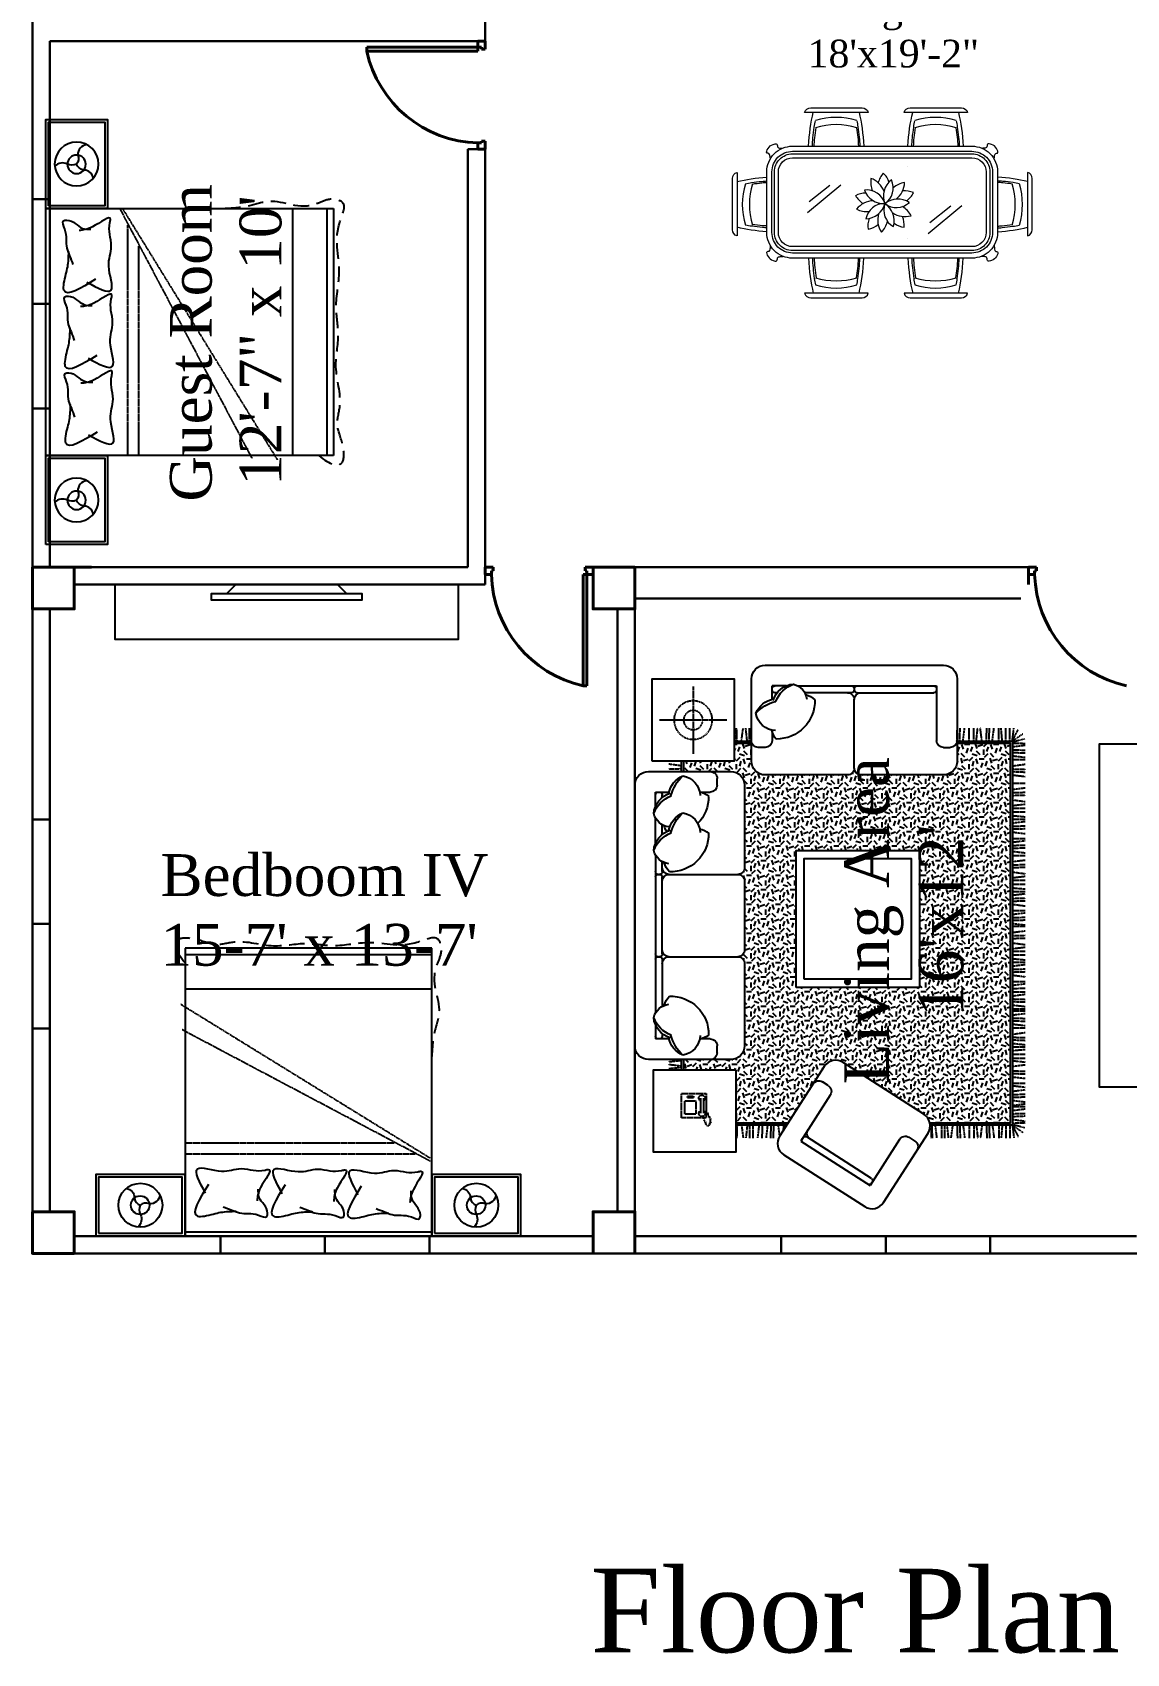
# Model space of a CAD drawing. Header units: inches. Extents: x -79350 to 491628, y -93215 to 155882.
# Drawn here: x -74465.7 to -74151.6, y -10467.9 to -10002.5 of the extents above; entities that cross this region are included whole.
import ezdxf

# ---------------------------------------------------------------- set-up
doc = ezdxf.new("R2010")
doc.units = ezdxf.units.IN
doc.header["$MEASUREMENT"] = 0
doc.linetypes.add('DASHED2', pattern=[0.375, 0.25, -0.125])
doc.linetypes.add('HIDDEN2', pattern=[0.1875, 0.125, -0.0625])
doc.layers.get('0').update_dxf_attribs({"lineweight": 30})
for name, color, linetype, lineweight in [('A-illustr-FURNITURE', 11, 'Continuous', 9), ('Column', 1, 'Continuous', 30), ('Letter', 7, 'Continuous', 20), ('LINE', 7, 'Continuous', 20)]:
    doc.layers.add(name, color=color, linetype=linetype, lineweight=lineweight)
doc.layers.add('Door', color=7, linetype='Continuous', lineweight=40, true_color=0x763422)
doc.layers.add('Window', color=7, linetype='Continuous', lineweight=30, true_color=0x6b99dd)
for name, color, linetype in [('FURHATCH', 57, 'Continuous'), ('FURNITURE', 53, 'Continuous'), ('Wall', 7, 'Continuous')]:
    doc.layers.add(name, color=color, linetype=linetype)
doc.styles.get("Standard").update_dxf_attribs({"font": 'times.ttf', "height": 12})

# ---------------------------------------------------------------- blocks, each defined once
blk = doc.blocks.new('A$C8264ac47')
at = {"layer": 'A-illustr-FURNITURE', "color": 18, "true_color": 0x000000}
for p, q in [((503, 1445), (999, 1445)), ((1278, 1445), (1774, 1445)), ((969, 1020), (970, 1020)), ((36, 503), (36, 999)), ((810, 979), (549, 762)), ((797, 894), (635, 765)), ((2300, 503), (2300, 999)), ((1752, 817), (1491, 599)), ((1739, 731), (1577, 602)), ((969, 461), (970, 461)), ((503, 36), (999, 36)), ((1278, 36), (1774, 36))]:
    blk.add_line(p, q, dxfattribs=at)
for points in [[(999, 1445, 0.333667), (951, 1481), (551, 1481, 0.333667), (503, 1445)], [(1774, 1445, 0.333667), (1726, 1481), (1326, 1481, 0.333667), (1278, 1445)], [(36, 999, 0.333667), (0, 951), (0, 551, 0.333667), (36, 503)], [(2300, 999, -0.333667), (2336, 951), (2336, 551, -0.333667), (2300, 503)], [(999, 36, -0.333667), (951, 0), (551, 0, -0.333667), (503, 36)], [(1774, 36, -0.333667), (1726, 0), (1326, 0, -0.333667), (1278, 36)]]:
    blk.add_lwpolyline(points, format="xyb", dxfattribs=at)
for points in [[(469, 1172), (1869, 1172, -0.414214), (2069, 972), (2069, 499, -0.414214), (1869, 299), (469, 299, -0.414214), (269, 499), (269, 972, -0.414214)], [(469, 1132), (1869, 1132, -0.414214), (2029, 972), (2029, 499, -0.414214), (1869, 339), (469, 339, -0.414214), (309, 499), (309, 972, -0.414214)], [(469, 1112), (1869, 1112, -0.414214), (2009, 972), (2009, 499, -0.414214), (1869, 359), (469, 359, -0.414214), (329, 499), (329, 972, -0.414214)], [(469, 1082), (1869, 1082, -0.414214), (1979, 972), (1979, 499, -0.414214), (1869, 389), (469, 389, -0.414214), (359, 499), (359, 972, -0.414214)]]:
    blk.add_lwpolyline(points, format="xyb", close=True, dxfattribs=at)
for centre, radius, start, end in [((753, 862), 543, 72.7033, 107.2967), ((1528, 862), 543, 72.7033, 107.2967), ((753, 806), 543, 72.7033, 107.2967), ((1528, 806), 543, 72.7033, 107.2967), ((618, 753), 543, 162.7033, 197.2967), ((674, 753), 543, 162.7033, 197.2967), ((1231, 920), 233, 177.2105, 198.3514), ((983, 787), 145, 50.5086, 84.2476), ((1234, 881), 159, 163.7761, 237.5159), ((1010, 797), 147, 340.0447, 61.2473), ((1311, 840), 188, 136.1301, 166.4932), ((1031, 874), 173, 344.1324, 33.6013), ((1339, 722), 233, 105.2105, 126.3514), ((1136, 916), 145, 338.5086, 12.2476), ((1662, 753), 543, 342.7033, 17.2967), ((1717, 753), 543, 342.7033, 17.2967), ((991, 675), 173, 56.1324, 105.6013), ((1109, 930), 188, 208.1301, 238.4932), ((1058, 631), 147, 52.0447, 133.2473), ((1153, 894), 147, 268.0447, 349.2473), ((1302, 707), 159, 91.7761, 165.5159), ((1233, 897), 173, 272.1324, 321.6013), ((1287, 621), 188, 64.1301, 94.4932), ((1058, 603), 145, 122.5086, 156.2476), ((1008, 879), 233, 249.2105, 270.3514), ((1047, 870), 159, 235.7761, 309.5159), ((1167, 575), 173, 128.1324, 177.6013), ((1230, 625), 147, 124.0447, 205.2473), ((1000, 688), 159, 307.7761, 21.5159), ((1158, 588), 159, 19.7761, 93.5159), ((1289, 787), 147, 196.0447, 277.2473), ((1317, 712), 173, 200.1324, 249.6013), ((1071, 576), 188, 352.1301, 22.4931), ((1305, 811), 145, 266.5086, 300.2476), ((1183, 557), 233, 33.2105, 54.3514), ((962, 767), 188, 280.1301, 310.4931), ((1257, 617), 145, 194.5086, 228.2476), ((979, 655), 233, 321.2105, 342.3514), ((753, 674), 543, 252.7033, 287.2967), ((1528, 674), 543, 252.7033, 287.2967), ((753, 618), 543, 252.7033, 287.2967), ((1528, 618), 543, 252.7033, 287.2967)]:
    blk.add_arc(centre, radius, start, end, dxfattribs=at)
for centre, major_axis, start_param, end_param in [((753, 1081), (0, -632), 4.099527, 4.56758), ((753, 1081), (0, -632), 7.99879, 8.466844), ((1528, 1081), (0, -632), 4.099527, 4.56758), ((1528, 1081), (0, -632), 7.99879, 8.466844), ((399, 753), (632, 0), 8.062748, 8.466844), ((399, 753), (632, 0), 4.099527, 4.503623)]:
    blk.add_ellipse(centre, major_axis=major_axis, ratio=0.345133, start_param=start_param, end_param=end_param, dxfattribs=at)
at = {"layer": 'A-illustr-FURNITURE', "color": 18, "true_color": 0x000000, "extrusion": (0, 0, -1)}
for centre, major_axis, start_param, end_param in [((1937, 753), (632, 0), 4.923784, 5.325251), ((1937, 753), (632, 0), 0.957934, 1.359402), ((753, 399), (0, 632), 4.099527, 4.553045), ((753, 399), (0, 632), 1.730141, 2.183659), ((1528, 399), (0, 632), 4.099527, 4.553045), ((1528, 399), (0, 632), 1.730141, 2.183659)]:
    blk.add_ellipse(centre, major_axis=major_axis, ratio=0.345133, start_param=start_param, end_param=end_param, dxfattribs=at)
at = {"layer": 'A-illustr-FURNITURE', "color": 18, "true_color": 0x000000}
for points, knots in [([(592, 1381), (589, 1365), (586, 1349), (580, 1306), (576, 1280), (571, 1226), (569, 1199), (568, 1172)], [4.2084563, 4.2084563, 4.2084563, 4.2084563, 4.2962292, 4.2962292, 4.433179, 4.433179, 4.5651263, 4.5651263, 4.5651263, 4.5651263]), ([(594, 1325), (590, 1302), (587, 1277), (582, 1226), (580, 1199), (579, 1172)], [4.3081151, 4.3081151, 4.3081151, 4.3081151, 4.433179, 4.433179, 4.5651263, 4.5651263, 4.5651263, 4.5651263]), ([(925, 1172), (924, 1197), (922, 1222), (917, 1273), (914, 1300), (910, 1326)], [8.0012444, 8.0012444, 8.0012444, 8.0012444, 8.1227425, 8.1227425, 8.2598231, 8.2598231, 8.2598231, 8.2598231]), ([(939, 1172), (938, 1197), (936, 1222), (931, 1275), (927, 1303), (921, 1347), (918, 1364), (915, 1381)], [8.0012444, 8.0012444, 8.0012444, 8.0012444, 8.1227425, 8.1227425, 8.2664644, 8.2664644, 8.3579144, 8.3579144, 8.3579144, 8.3579144]), ([(1367, 1381), (1364, 1365), (1361, 1349), (1355, 1306), (1351, 1280), (1346, 1226), (1344, 1199), (1343, 1172)], [4.2084563, 4.2084563, 4.2084563, 4.2084563, 4.2962292, 4.2962292, 4.433179, 4.433179, 4.5651263, 4.5651263, 4.5651263, 4.5651263]), ([(1369, 1325), (1365, 1302), (1362, 1277), (1357, 1226), (1355, 1199), (1354, 1172)], [4.3081151, 4.3081151, 4.3081151, 4.3081151, 4.433179, 4.433179, 4.5651263, 4.5651263, 4.5651263, 4.5651263]), ([(1700, 1172), (1699, 1197), (1697, 1222), (1692, 1273), (1689, 1300), (1685, 1326)], [8.0012444, 8.0012444, 8.0012444, 8.0012444, 8.1227425, 8.1227425, 8.2598231, 8.2598231, 8.2598231, 8.2598231]), ([(1714, 1172), (1713, 1197), (1711, 1222), (1706, 1275), (1703, 1303), (1696, 1347), (1693, 1364), (1690, 1381)], [8.0012444, 8.0012444, 8.0012444, 8.0012444, 8.1227425, 8.1227425, 8.2664644, 8.2664644, 8.3579144, 8.3579144, 8.3579144, 8.3579144]), ([(296, 1074), (295, 1083), (293, 1099), (288, 1122), (258, 1120), (281, 1171), (304, 1186), (349, 1200), (350, 1177), (355, 1159), (376, 1161), (390, 1159), (395, 1158)], [25.854151, 25.854151, 25.854151, 25.854151, 52.771329, 71.894905, 86.117928, 121.954734, 172.04851, 202.476174, 216.691855, 230.01003, 254.635643, 269.112988, 269.112988, 269.112988, 269.112988]), ([(2041, 1075), (2042, 1084), (2044, 1099), (2049, 1122), (2079, 1120), (2056, 1171), (2033, 1186), (1988, 1200), (1987, 1177), (1982, 1159), (1961, 1161), (1948, 1159), (1943, 1158)], [26.596612, 26.596612, 26.596612, 26.596612, 52.771329, 71.894905, 86.117928, 121.954734, 172.04851, 202.476174, 216.691855, 230.01003, 254.635643, 268.767944, 268.767944, 268.767944, 268.767944]), ([(269, 936), (257, 935), (246, 935), (206, 931), (178, 927), (133, 921), (116, 918), (100, 915)], [8.0663515, 8.0663515, 8.0663515, 8.0663515, 8.1227425, 8.1227425, 8.2664644, 8.2664644, 8.3579144, 8.3579144, 8.3579144, 8.3579144]), ([(269, 922), (257, 921), (246, 921), (207, 917), (180, 914), (154, 910)], [8.0663515, 8.0663515, 8.0663515, 8.0663515, 8.1227425, 8.1227425, 8.2598231, 8.2598231, 8.2598231, 8.2598231]), ([(2069, 936), (2080, 935), (2091, 934), (2130, 931), (2158, 927), (2203, 921), (2219, 918), (2236, 915)], [8.0690291, 8.0690291, 8.0690291, 8.0690291, 8.1227425, 8.1227425, 8.2664644, 8.2664644, 8.3579144, 8.3579144, 8.3579144, 8.3579144]), ([(2069, 922), (2080, 921), (2091, 920), (2129, 917), (2156, 914), (2182, 910)], [8.0690291, 8.0690291, 8.0690291, 8.0690291, 8.1227425, 8.1227425, 8.2598231, 8.2598231, 8.2598231, 8.2598231]), ([(100, 592), (116, 589), (132, 586), (174, 579), (201, 576), (242, 572), (255, 571), (269, 570)], [4.2084563, 4.2084563, 4.2084563, 4.2084563, 4.2962292, 4.2962292, 4.433179, 4.433179, 4.5000191, 4.5000191, 4.5000191, 4.5000191]), ([(155, 594), (179, 590), (203, 587), (242, 583), (255, 582), (269, 581)], [4.3081151, 4.3081151, 4.3081151, 4.3081151, 4.433179, 4.433179, 4.5000191, 4.5000191, 4.5000191, 4.5000191]), ([(2181, 594), (2157, 590), (2133, 587), (2095, 583), (2082, 582), (2069, 581)], [4.3081151, 4.3081151, 4.3081151, 4.3081151, 4.433179, 4.433179, 4.4973415, 4.4973415, 4.4973415, 4.4973415]), ([(2236, 592), (2220, 589), (2204, 586), (2162, 579), (2135, 576), (2095, 572), (2082, 571), (2069, 570)], [4.2084563, 4.2084563, 4.2084563, 4.2084563, 4.2962292, 4.2962292, 4.433179, 4.433179, 4.4973415, 4.4973415, 4.4973415, 4.4973415]), ([(296, 398), (295, 390), (293, 375), (288, 353), (258, 355), (281, 304), (304, 289), (349, 275), (350, 297), (355, 316), (374, 314), (386, 315), (389, 316)], [28.55667, 28.55667, 28.55667, 28.55667, 52.771329, 71.894905, 86.117928, 121.954734, 172.04851, 202.476174, 216.691855, 230.01003, 254.635643, 263.792895, 263.792895, 263.792895, 263.792895]), ([(2041, 397), (2042, 389), (2044, 375), (2049, 353), (2079, 355), (2056, 304), (2033, 289), (1988, 275), (1987, 297), (1982, 316), (1963, 314), (1951, 315), (1948, 316)], [29.290825, 29.290825, 29.290825, 29.290825, 52.771329, 71.894905, 86.117928, 121.954734, 172.04851, 202.476174, 216.691855, 230.01003, 254.635643, 263.419397, 263.419397, 263.419397, 263.419397]), ([(592, 100), (589, 116), (586, 132), (580, 174), (576, 201), (571, 252), (569, 275), (568, 299)], [4.2084563, 4.2084563, 4.2084563, 4.2084563, 4.2962292, 4.2962292, 4.433179, 4.433179, 4.5503345, 4.5503345, 4.5503345, 4.5503345]), ([(594, 155), (590, 179), (587, 203), (582, 252), (581, 275), (579, 299)], [4.3081151, 4.3081151, 4.3081151, 4.3081151, 4.433179, 4.433179, 4.5503345, 4.5503345, 4.5503345, 4.5503345]), ([(924, 299), (923, 277), (922, 256), (917, 207), (914, 180), (910, 154)], [8.0160361, 8.0160361, 8.0160361, 8.0160361, 8.1227425, 8.1227425, 8.2598231, 8.2598231, 8.2598231, 8.2598231]), ([(938, 299), (937, 277), (936, 256), (931, 206), (927, 178), (921, 133), (918, 116), (915, 100)], [8.0160361, 8.0160361, 8.0160361, 8.0160361, 8.1227425, 8.1227425, 8.2664644, 8.2664644, 8.3579144, 8.3579144, 8.3579144, 8.3579144]), ([(1367, 100), (1364, 116), (1361, 132), (1355, 174), (1351, 201), (1346, 252), (1344, 275), (1343, 299)], [4.2084563, 4.2084563, 4.2084563, 4.2084563, 4.2962292, 4.2962292, 4.433179, 4.433179, 4.5503345, 4.5503345, 4.5503345, 4.5503345]), ([(1369, 155), (1365, 179), (1362, 203), (1357, 252), (1356, 275), (1354, 299)], [4.3081151, 4.3081151, 4.3081151, 4.3081151, 4.433179, 4.433179, 4.5503345, 4.5503345, 4.5503345, 4.5503345]), ([(1700, 299), (1698, 277), (1697, 256), (1692, 207), (1689, 180), (1685, 154)], [8.0160361, 8.0160361, 8.0160361, 8.0160361, 8.1227425, 8.1227425, 8.2598231, 8.2598231, 8.2598231, 8.2598231]), ([(1714, 299), (1712, 277), (1711, 256), (1706, 206), (1703, 178), (1696, 133), (1693, 116), (1690, 100)], [8.0160361, 8.0160361, 8.0160361, 8.0160361, 8.1227425, 8.1227425, 8.2664644, 8.2664644, 8.3579144, 8.3579144, 8.3579144, 8.3579144])]:
    blk.add_open_spline(points, degree=3, knots=knots, dxfattribs=at)
blk = doc.blocks.new('yq_bed_01')
at = {"linetype": 'Continuous', "ltscale": 1000}
for p, q in [((2100, 900), (0, 900)), ((0, 900), (0, -900)), ((2100, -900), (2100, 900)), ((0, -900), (2100, -900))]:
    blk.add_line(p, q, dxfattribs=at)
at = {"linetype": 'Continuous'}
for points in [[(0, 1550), (0, 900), (450, 900), (450, 1550)], [(0, -900), (0, -1550), (450, -1550), (450, -900)]]:
    blk.add_lwpolyline(points, close=True, dxfattribs=at)
for centre in [(225, 1225), (225, -1225)]:
    blk.add_circle(centre, 160, dxfattribs=at)
at = {"layer": 'FURHATCH', "linetype": 'Continuous', "ltscale": 1000}
for p, q in [((30, 900), (30, -900)), ((1800, -900), (1800, 900)), ((2050, -900), (2050, 900))]:
    blk.add_line(p, q, dxfattribs=at)
at = {"layer": 'FURHATCH', "linetype": 'DASHED2', "ltscale": 0.5}
for p, q in [((540, -900), (1504, 921)), ((560, -900), (1689, 931)), ((600, 900), (600, -782)), ((680, 900), (680, -625))]:
    blk.add_line(p, q, dxfattribs=at)
at = {"layer": 'FURHATCH', "linetype": 'Continuous'}
for points in [[(20, 1530), (20, 920), (430, 920), (430, 1530)], [(20, -920), (20, -1530), (430, -1530), (430, -920)]]:
    blk.add_lwpolyline(points, close=True, dxfattribs=at)
for points in [[(346, 1329, -0.398826), (280, 1270, 0.069197), (273, 1269, 0.240714), (225, 1227, -0.240714)], [(225, 1227, 0.228099), (158, 1225, -0.317646), (66, 1242)], [(300, 1084, -0.414712), (235, 1160, 0.258086), (225, 1227)], [(346, -1121, -0.398826), (280, -1180, 0.069197), (273, -1181, 0.240714), (225, -1223, -0.240714)], [(225, -1223, 0.228099), (158, -1225, -0.317646), (66, -1208)], [(300, -1366, -0.414712), (235, -1290, 0.258086), (225, -1223)]]:
    blk.add_lwpolyline(points, format="xyb", dxfattribs=at)
for centre in [(225, 1227), (225, -1223)]:
    blk.add_circle(centre, 67.5, dxfattribs=at)
at = {"layer": 'FURHATCH', "linetype": 'DASHED2', "ltscale": 451.947922}
blk.add_open_spline([(1992, 900), (2071, 970), (2189, 999), (2167, 789), (2108, 682), (2173, 491), (2091, 272), (2150, 28), (2100, -200), (2173, -484), (2083, -701), (2209, -948), (2066, -979), (1864, -867), (1699, -991), (1474, -909), (1368, -903), (1308, -900)], degree=3, knots=[0, 0, 0, 0, 140.356688, 240.855445, 374.272085, 514.628774, 800.960617, 1037.309606, 1234.977718, 1501.883052, 1872.056655, 1990.732643, 2052.345442, 2125.407537, 2467.000811, 2608.004871, 2786.638856, 2786.638856, 2786.638856, 2786.638856], dxfattribs=at)
at = {"layer": 'FURHATCH', "linetype": 'Continuous', "ltscale": 1000}
for points, knots in [([(376, 729), (270, 795), (112, 892), (156, 710), (179, 623), (180, 565), (181, 528)], [0, 0, 0, 0, 257.192142, 380.388355, 440.188761, 557.045341, 557.045341, 557.045341, 557.045341]), ([(313, 750), (392, 793), (546, 876), (461, 661), (480, 562), (498, 484), (476, 402), (475, 340), (499, 246), (355, 365), (285, 372), (256, 374)], [0, 0, 0, 0, 197.98522, 383.798459, 461.536852, 537.063609, 629.138715, 719.341985, 744.183766, 895.041347, 1000.692483, 1000.692483, 1000.692483, 1000.692483]), ([(213, 622), (206, 601), (192, 561), (153, 477), (178, 400), (123, 302), (210, 290), (256, 366), (322, 366), (343, 366)], [0, 0, 0, 0, 70.314327, 132.712823, 281.06886, 345.030234, 373.143701, 508.899423, 574.349148, 574.349148, 574.349148, 574.349148]), ([(373, 170), (267, 236), (109, 333), (153, 151), (176, 64), (177, 6), (178, -31)], [0, 0, 0, 0, 257.192142, 380.388355, 440.188761, 557.045341, 557.045341, 557.045341, 557.045341]), ([(309, 191), (389, 234), (543, 317), (458, 102), (477, 3), (495, -75), (472, -157), (472, -219), (496, -313), (352, -194), (282, -187), (253, -185)], [0, 0, 0, 0, 197.98522, 383.798459, 461.536852, 537.063609, 629.138715, 719.341985, 744.183766, 895.041347, 1000.692483, 1000.692483, 1000.692483, 1000.692483]), ([(210, 63), (203, 42), (189, 2), (150, -82), (175, -159), (120, -257), (207, -269), (253, -193), (319, -193), (340, -193)], [0, 0, 0, 0, 70.314327, 132.712823, 281.06886, 345.030234, 373.143701, 508.899423, 574.349148, 574.349148, 574.349148, 574.349148]), ([(363, -385), (257, -319), (99, -222), (143, -405), (166, -492), (167, -549), (168, -587)], [0, 0, 0, 0, 257.192142, 380.388355, 440.188761, 557.045341, 557.045341, 557.045341, 557.045341]), ([(300, -364), (379, -321), (533, -238), (448, -453), (467, -553), (485, -631), (463, -712), (462, -774), (486, -868), (342, -750), (272, -743), (243, -740)], [0, 0, 0, 0, 197.98522, 383.798459, 461.536852, 537.063609, 629.138715, 719.341985, 744.183766, 895.041347, 1000.692483, 1000.692483, 1000.692483, 1000.692483]), ([(200, -493), (193, -514), (179, -553), (140, -637), (165, -714), (110, -812), (197, -824), (243, -749), (309, -749), (330, -749)], [0, 0, 0, 0, 70.314327, 132.712823, 281.06886, 345.030234, 373.143701, 508.899423, 574.349148, 574.349148, 574.349148, 574.349148])]:
    blk.add_open_spline(points, degree=3, knots=knots, dxfattribs=at)
blk = doc.blocks.new('yq_tvcab_01')
blk.add_lwpolyline([(0, -1250), (0, 1250), (400, 1250), (400, -1250)], close=True)
at = {"layer": 'FURHATCH'}
blk.add_line((67, 550), (67, -550), dxfattribs=at)
blk.add_lwpolyline([(0, -370), (67, -438), (67, -550), (112, -550), (112, 550), (67, 550), (67, 438), (0, 370)], close=True, dxfattribs=at)
blk = doc.blocks.new('yq_sofa_01')
at = {"layer": 'FURHATCH', "linetype": 'HIDDEN2'}
h = blk.add_hatch(dxfattribs=at)
h.set_pattern_fill('GEOL1,_O', color=256, scale=150, angle=45)
h.set_pattern_definition([(45, (-2935.14, 78.03), (4e-14, 212.132), [37.5, -112.5]), (45, (-2940.44, 200), (4e-14, 212.132), [37.5, -112.5]), (135, (-2961.66, 125.76), (-212.132, 7e-14), [37.5, -112.5]), (135, (-2956.35, 205.3), (-212.132, 7e-14), [37.5, -112.5]), (90, (-2988.17, 173.49), (-106.066, 106.066), [37.5, -174.632]), (180, (-2876.8, 136.36), (-106.066, -106.066), [37.5, -174.632]), (71.565, (-2940.444, 136.365), (106.066, 106.066), [37.5, -297.9102]), (71.565, (-2945.75, 237.13), (106.066, 106.066), [37.5, -297.9102]), (108.435, (-2860.895, 152.274), (-106.066, 106.066), [37.5, -297.9102]), (108.435, (-2956.354, 152.274), (-106.066, 106.066), [37.5, -297.9102]), (108.435, (-2892.714, 162.88), (-106.066, 106.066), [37.5, -297.9102]), (161.565, (-2993.48, 136.365), (-106.066, 106.066), [37.5, -297.9102]), (198.435, (-2929.84, 115.15), (-106.066, -106.066), [37.5, -297.9102])])
edge = h.paths.add_edge_path()
edge.add_line((2738, 1513), (2151, 1513))
edge.add_arc((2053, 1533), 100, 302.6488, 348.511, ccw=False)
edge.add_line((2107, 1449), (1518, 1071))
edge.add_arc((1464, 1155), 100, 212.6488, 302.6488, ccw=False)
edge.add_line((1380, 1101), (1116, 1513))
edge.add_line((1116, 1513), (736, 1513))
edge.add_line((736, 1513), (736, 1125))
edge.add_line((736, 1125), (356, 1125))
edge.add_line((356, 1125), (356, 1050))
edge.add_line((356, 1050), (700, 1050))
edge.add_arc((700, 950), 100, 0, 90, ccw=False)
edge.add_line((800, 950), (800, 350))
edge.add_arc((750, 350), 50, 270, 360, ccw=False)
edge.add_arc((750, 250), 50, 0, 90, ccw=False)
edge.add_line((800, 250), (800, -250))
edge.add_arc((750, -250), 50, -90, 0, ccw=False)
edge.add_arc((750, -350), 50, 0, 90, ccw=False)
edge.add_line((800, -350), (800, -950))
edge.add_arc((700, -950), 100, -90, 0, ccw=False)
edge.add_line((700, -1050), (356, -1050))
edge.add_line((356, -1050), (356, -1125))
edge.add_line((356, -1125), (725, -1125))
edge.add_line((725, -1125), (725, -1257))
edge.add_line((725, -1257), (850, -1257))
edge.add_line((850, -1257), (850, -1125))
edge.add_arc((950, -1125), 100, 90, 180, ccw=False)
edge.add_line((950, -1025), (1550, -1025))
edge.add_arc((1550, -1075), 50, 0, 90, ccw=False)
edge.add_line((1600, -1075), (1600, -1077))
edge.add_arc((1651, -1076), 50.8, 90.926, 180.926, ccw=False)
edge.add_line((1650, -1025), (2250, -1025))
edge.add_arc((2250, -1125), 100, 0, 90, ccw=False)
edge.add_line((2350, -1125), (2350, -1257))
edge.add_line((2350, -1257), (2738, -1257))
edge.add_line((2738, -1257), (2738, 1513))
h.paths.add_polyline_path([(2075, 525), (2075, -475), (1175, -475), (1175, 525)], flags=16)
for points in [[(1056, 1607, -0.414214), (1086, 1745), (1676, 2122, -0.414214), (1814, 2092), (2138, 1587, -0.414214), (2107, 1449), (1518, 1071, -0.414214), (1380, 1101)], [(800, 350), (800, 950, 0.414214), (700, 1050), (100, 1050, 0.414214), (0, 950), (0, -950, 0.414214), (100, -1050), (700, -1050, 0.414214), (800, -950), (800, -350, 0.414214), (750, -300, 0.414214), (800, -250), (800, 250, 0.414214), (750, 300, 0.414214)], [(1650, -1025, 0.404778), (1600, -1075, 0.414214), (1550, -1025), (950, -1025, 0.414214), (850, -1125), (850, -1725, 0.414214), (950, -1825), (2250, -1825, 0.414214), (2350, -1725), (2350, -1125, 0.414214), (2250, -1025)]]:
    blk.add_lwpolyline(points, format="xyb", close=True)
for points in [[(736, 1125), (736, 1725), (136, 1725), (136, 1125)], [(1175, 525), (1175, -475), (2075, -475), (2075, 525)], [(125, -1125), (125, -1725), (725, -1725), (725, -1125)]]:
    blk.add_lwpolyline(points, close=True)
at = {"layer": 'FURHATCH', "ltscale": 1000}
for p, q in [((1209, 1645), (1715, 1969)), ((1725, 1916), (1253, 1614)), ((1930, 1632), (1715, 1969)), ((1425, 1309), (1209, 1645)), ((1999, 1617), (2042, 1644)), ((1410, 1240), (1368, 1213)), ((600, 1000), (600, 950)), ((248, 900), (150, 900)), ((150, 795), (150, 900)), ((200, 862), (200, 880)), ((550, 900), (473, 900)), ((150, -442), (150, 712)), ((200, 320), (200, 661)), ((170, 300), (180, 300)), ((200, 280), (200, -280)), ((250, 300), (750, 300)), ((170, -300), (180, -300)), ((200, -320), (200, -392)), ((250, -300), (750, -300)), ((150, -525), (150, -712)), ((200, -592), (200, -661)), ((150, -795), (150, -900)), ((150, -900), (248, -900)), ((200, -862), (200, -880)), ((473, -900), (550, -900)), ((600, -950), (600, -1000)), ((1600, -1075), (1600, -1575)), ((950, -1225), (900, -1225)), ((1000, -1352), (1000, -1275)), ((2200, -1675), (2200, -1275)), ((2250, -1225), (2300, -1225)), ((1000, -1577), (1000, -1675)), ((1038, -1625), (1020, -1625)), ((1580, -1625), (1239, -1625)), ((1600, -1655), (1600, -1645)), ((1620, -1625), (2180, -1625)), ((1105, -1675), (1000, -1675)), ((1188, -1675), (2200, -1675))]:
    blk.add_line(p, q, dxfattribs=at)
at = {"layer": 'FURHATCH', "linetype": 'HIDDEN2'}
for p, q in [((745, 1528), (742, 1623)), ((777, 1528), (790, 1623)), ((819, 1528), (809, 1623)), ((837, 1528), (837, 1623)), ((859, 1528), (859, 1623)), ((905, 1528), (894, 1623)), ((929, 1528), (926, 1623)), ((967, 1528), (956, 1623)), ((992, 1528), (988, 1623)), ((1011, 1528), (1008, 1623)), ((1044, 1528), (1054, 1610)), ((1085, 1528), (1081, 1568)), ((2159, 1528), (2162, 1623)), ((2165, 1528), (2168, 1623)), ((2189, 1528), (2201, 1623)), ((2235, 1528), (2235, 1623)), ((2257, 1528), (2257, 1623)), ((2275, 1528), (2286, 1623)), ((2317, 1528), (2304, 1623)), ((2349, 1528), (2352, 1623)), ((2369, 1528), (2372, 1623)), ((2393, 1528), (2405, 1623)), ((2439, 1528), (2439, 1623)), ((2472, 1528), (2472, 1623)), ((2490, 1528), (2500, 1623)), ((2531, 1528), (2519, 1623)), ((2563, 1528), (2567, 1623)), ((2583, 1528), (2586, 1623)), ((2607, 1528), (2619, 1623)), ((2653, 1528), (2653, 1623)), ((2679, 1528), (2671, 1623)), ((2706, 1528), (2706, 1623)), ((2735, 1528), (2735, 1623)), ((2753, 1528), (2764, 1623)), ((2753, 1528), (2795, 1612)), ((2753, 1528), (2830, 1582)), ((2753, 1522), (2845, 1546)), ((520, 1476), (339, 1476)), ((339, 1476), (339, 1298)), ((445, 1448), (363, 1448)), ((363, 1448), (363, 1352)), ((445, 1352), (445, 1448)), ((478, 1332), (478, 1442)), ((496, 1464), (504, 1489)), ((500, 1493), (513, 1497)), ((500, 1332), (500, 1442)), ((504, 1502), (518, 1506)), ((509, 1511), (522, 1515)), ((513, 1519), (526, 1524)), ((520, 1298), (520, 1476)), ((522, 1436), (535, 1440)), ((525, 1530), (538, 1534)), ((526, 1445), (540, 1449)), ((531, 1453), (544, 1458)), ((535, 1524), (548, 1528)), ((535, 1462), (548, 1467)), ((540, 1515), (553, 1519)), ((540, 1471), (553, 1475)), ((544, 1506), (557, 1511)), ((544, 1497), (557, 1502)), ((544, 1489), (557, 1493)), ((544, 1480), (557, 1484)), ((2753, 1513), (2848, 1510)), ((2753, 1486), (2848, 1499)), ((2753, 1465), (2848, 1461)), ((2753, 1445), (2848, 1442)), ((2753, 1421), (2848, 1409)), ((363, 1352), (445, 1352)), ((383, 1328), (383, 1318)), ((428, 1328), (383, 1328)), ((383, 1318), (428, 1318)), ((428, 1318), (428, 1328)), ((2753, 1393), (2848, 1393)), ((2753, 1384), (2848, 1372)), ((2753, 1347), (2848, 1359)), ((2753, 1325), (2848, 1322)), ((2753, 1305), (2848, 1302)), ((339, 1298), (520, 1298)), ((2753, 1281), (2848, 1269)), ((2753, 1240), (2848, 1251)), ((2753, 1221), (2848, 1221)), ((2753, 1176), (2848, 1187)), ((341, 1108), (247, 1118)), ((341, 1099), (247, 1087)), ((341, 1058), (247, 1068)), ((2753, 1151), (2848, 1155)), ((2753, 1132), (2848, 1135)), ((2753, 1099), (2848, 1087)), ((2753, 1058), (2848, 1068)), ((2753, 1040), (2848, 1040)), ((2753, 1011), (2848, 1011)), ((2753, 984), (2848, 976)), ((2753, 958), (2848, 958)), ((2753, 931), (2848, 942)), ((2753, 906), (2848, 910)), ((2753, 887), (2848, 890)), ((2753, 865), (2848, 852)), ((2753, 818), (2848, 818)), ((2753, 791), (2848, 802)), ((2753, 767), (2848, 770)), ((2753, 747), (2848, 750)), ((2753, 725), (2848, 713)), ((2753, 695), (2848, 695)), ((2753, 679), (2848, 679)), ((2753, 652), (2848, 663)), ((2753, 627), (2848, 630)), ((2753, 608), (2848, 611)), ((2753, 586), (2848, 573)), ((2753, 555), (2848, 555)), ((2753, 532), (2848, 529)), ((2753, 508), (2848, 496)), ((2753, 480), (2848, 480)), ((2753, 434), (2848, 446)), ((2753, 412), (2848, 409)), ((2753, 392), (2848, 389)), ((2753, 368), (2848, 356)), ((2753, 341), (2848, 341)), ((2753, 314), (2848, 323)), ((2753, 287), (2848, 287)), ((2753, 259), (2848, 259)), ((2753, 241), (2848, 230)), ((2753, 199), (2848, 212)), ((2753, 167), (2848, 164)), ((2753, 147), (2848, 144)), ((2753, 123), (2848, 111)), ((2753, 77), (2848, 77)), ((2753, 57), (2848, 69)), ((2753, 35), (2848, 32)), ((2753, 15), (2848, 12)), ((2753, -9), (2848, -21)), ((2753, -36), (2848, -36)), ((2753, -83), (2848, -70)), ((2753, -105), (2848, -108)), ((2753, -125), (2848, -128)), ((2753, -149), (2848, -160)), ((2753, -176), (2848, -176)), ((2753, -202), (2848, -194)), ((2753, -229), (2848, -229)), ((2753, -258), (2848, -258)), ((2753, -276), (2848, -287)), ((2753, -318), (2848, -305)), ((2753, -350), (2848, -353)), ((2753, -369), (2848, -373)), ((2753, -394), (2848, -405)), ((2753, -439), (2848, -439)), ((2753, -469), (2848, -457)), ((2753, -491), (2848, -494)), ((2753, -511), (2848, -514)), ((2753, -535), (2848, -547)), ((2753, -562), (2848, -562)), ((2753, -609), (2848, -597)), ((2753, -631), (2848, -634)), ((2753, -651), (2848, -654)), ((2753, -675), (2848, -687)), ((2753, -702), (2848, -702)), ((2753, -729), (2848, -720)), ((2753, -756), (2848, -756)), ((2753, -784), (2848, -784)), ((2753, -802), (2848, -813)), ((2753, -844), (2848, -831)), ((2753, -876), (2848, -879)), ((2753, -896), (2848, -899)), ((2753, -920), (2848, -932)), ((2753, -966), (2848, -966)), ((2753, -1025), (2848, -1014)), ((2753, -1050), (2848, -1046)), ((341, -1069), (247, -1066)), ((341, -1091), (247, -1104)), ((425, -1670), (425, -1180)), ((2753, -1069), (2848, -1066)), ((2753, -1091), (2848, -1104)), ((2753, -1138), (2848, -1138)), ((2753, -1165), (2848, -1154)), ((734, -1272), (731, -1367)), ((745, -1272), (742, -1367)), ((777, -1272), (790, -1367)), ((819, -1272), (809, -1367)), ((837, -1272), (837, -1367)), ((2349, -1272), (2352, -1367)), ((2369, -1272), (2372, -1367)), ((2393, -1272), (2405, -1367)), ((2439, -1272), (2439, -1367)), ((2472, -1272), (2472, -1367)), ((2490, -1272), (2500, -1367)), ((2531, -1272), (2519, -1367)), ((2563, -1272), (2567, -1367)), ((2583, -1272), (2586, -1367)), ((2607, -1272), (2619, -1367)), ((2653, -1272), (2653, -1367)), ((2679, -1272), (2671, -1367)), ((2706, -1272), (2706, -1367)), ((2735, -1272), (2735, -1367)), ((2753, -1189), (2848, -1186)), ((2753, -1209), (2848, -1206)), ((2753, -1231), (2848, -1243)), ((2753, -1258), (2848, -1255)), ((2753, -1267), (2845, -1290)), ((2753, -1272), (2830, -1326)), ((2753, -1272), (2795, -1356)), ((2753, -1272), (2764, -1367)), ((670, -1425), (180, -1425))]:
    blk.add_line(p, q, dxfattribs=at)
at = {"layer": 'FURHATCH', "ltscale": 1000}
for points in [[(1106, 1528), (736, 1528)], [(1116, 1513), (736, 1513)], [(2350, -1257), (2738, -1257), (2738, 1513), (2151, 1513)], [(2350, -1272), (2753, -1272), (2753, 1528), (2153, 1528)], [(341, 1125), (341, 1050)], [(356, 1125), (356, 1050)], [(341, -1050), (341, -1125)], [(356, -1050), (356, -1125)], [(725, -1257), (850, -1257)], [(725, -1272), (850, -1272)]]:
    blk.add_lwpolyline(points, dxfattribs=at)
blk.add_lwpolyline([(1235, 465), (1235, -415), (2015, -415), (2015, 465)], close=True, dxfattribs=at)
at = {"layer": 'FURHATCH', "linetype": 'HIDDEN2'}
for radius in [140, 70]:
    blk.add_circle((425, -1425), radius, dxfattribs=at)
at = {"layer": 'FURHATCH', "ltscale": 1000}
for centre, radius, start, end in [((1709, 1941), 20, 32.6488, 122.6488), ((1714, 1933), 20, 302.6488, 32.6488), ((1237, 1639), 20, 122.6488, 212.6488), ((2015, 1686), 50, 302.6488, 32.6488), ((1242, 1631), 20, 212.6488, 302.6488), ((1305, 1588), 50, 122.6488, 212.6488), ((1972, 1659), 50, 212.6488, 302.6488), ((1383, 1282), 50, 302.6488, 32.6488), ((1341, 1255), 50, 212.6488, 302.6488), ((420, 856), 177, 113.3152, 169.3613), ((548, 803), 293, 132.7368, 166.3508), ((325, 869), 151, 2.0672, 80.6072), ((550, 1000), 50, 0, 90), ((550, 950), 50, 270, 0), ((307, 730), 170, 107.2714, 175.4668), ((345, 667), 221, 111.5683, 159.7406), ((170, 880), 20, 90, 180), ((180, 880), 20, 0, 90), ((260, 866), 278, 268.285, 0.5789), ((460, 788), 113, 46.1116, 83.7097), ((264, 775), 130, 194.1064, 262.232), ((368, 702), 162, 196.7793, 224.4945), ((170, 320), 20, 180, 270), ((170, 280), 20, 90, 180), ((180, 320), 20, 270, 0), ((180, 280), 20, 0, 90), ((250, 350), 50, 180, 270), ((250, 250), 50, 90, 180), ((170, -280), 20, 180, 270), ((170, -320), 20, 90, 180), ((180, -280), 20, 270, 0), ((180, -320), 20, 0, 90), ((250, -250), 50, 180, 270), ((250, -350), 50, 90, 180), ((368, -432), 162, 135.5055, 163.2207), ((260, -597), 278, 359.4211, 91.715), ((264, -506), 130, 97.768, 165.8936), ((307, -460), 170, 184.5332, 252.7286), ((345, -397), 221, 200.2594, 248.4317), ((264, -775), 130, 97.768, 165.8936), ((368, -702), 162, 146.7787, 163.2207), ((420, -586), 177, 190.6387, 246.6848), ((548, -534), 293, 193.6492, 227.2632), ((325, -600), 151, 279.3928, 357.9328), ((260, -866), 278, 359.4211, 44.7117), ((460, -518), 113, 276.2903, 313.8884), ((307, -730), 170, 184.5332, 252.7286), ((345, -667), 221, 200.2594, 248.4317), ((170, -880), 20, 180, 270), ((180, -880), 20, 270, 0), ((420, -856), 177, 190.6387, 246.6848), ((548, -803), 293, 193.6492, 227.2632), ((325, -869), 151, 279.3928, 357.9328), ((460, -788), 113, 276.2903, 313.8884), ((550, -950), 50, 0, 90), ((550, -1000), 50, 270, 0), ((900, -1275), 50, 90, 180), ((950, -1275), 50, 0, 90), ((1112, -1365), 113, 136.1116, 173.7097), ((1034, -1565), 278, 358.285, 90.5789), ((2250, -1275), 50, 90, 180), ((2300, -1275), 50, 0, 90), ((1031, -1500), 151, 92.0672, 170.6072), ((1044, -1405), 177, 203.3152, 259.3613), ((1097, -1277), 293, 222.7368, 256.3508), ((1020, -1645), 20, 90, 180), ((1170, -1518), 170, 197.2714, 265.4668), ((1233, -1480), 221, 201.5683, 249.7406), ((1125, -1561), 130, 284.1064, 352.232), ((1198, -1457), 162, 286.7793, 314.4945), ((1550, -1575), 50, 270, 0), ((1580, -1645), 20, 0, 90), ((1650, -1575), 50, 180, 270), ((1620, -1645), 20, 90, 180), ((2180, -1645), 20, 0, 90), ((1020, -1655), 20, 180, 270), ((1580, -1655), 20, 270, 0), ((1620, -1655), 20, 180, 270), ((2180, -1655), 20, 270, 0)]:
    blk.add_arc(centre, radius, start, end, dxfattribs=at)
at = {"layer": 'FURHATCH', "linetype": 'HIDDEN2'}
for centre, start, end in [((489, 1442), 298.4915, 241.5085), ((489, 1332), 118.4915, 61.5085)]:
    blk.add_arc(centre, 23.1, start, end, dxfattribs=at)

msp = doc.modelspace()

# ---------------------------------------------------------------- linework, layer by layer
for p, q in [((-74465.73, -9748.01), (-74465.73, -10348.01)), ((-74335.73, -9940.01), (-74335.73, -10005.01)), ((-74460.73, -10005.01), (-74460.73, -10156.01)), ((-74460.73, -10005.01), (-74335.73, -10005.01)), ((-74340.73, -10036.01), (-74340.73, -10156.01)), ((-74335.73, -10036.01), (-74335.73, -10160.98)), ((-74460.73, -10156.01), (-74340.73, -10156.01)), ((-74297.74, -10156.01), (-74292.73, -10156.01)), ((-74453.73, -10161.01), (-74335.72, -10161.01)), ((-74460.73, -10168.01), (-74460.73, -10341.01)), ((-74297.73, -10168.01), (-74297.73, -10341.01)), ((-74292.73, -10168.01), (-74292.73, -10341.01)), ((-74465.73, -10348.01), (-74465.73, -10353.01)), ((-74453.73, -10348.01), (-74304.73, -10348.01)), ((-74292.73, -10348.01), (-74148.73, -10348.01)), ((-74460.73, -10353.01), (-74465.73, -10353.01)), ((-74460.73, -10353.01), (-73980.73, -10353.01))]:
    msp.add_line(p, q)
at = {"linetype": 'ByBlock'}
for p, q in [((-74340.73, -10036.01), (-74335.73, -10036.01)), ((-74292.73, -10156.01), (-74179.73, -10156.01)), ((-74181.96, -10165.01), (-74292.73, -10165.01))]:
    msp.add_line(p, q, dxfattribs=at)
at = {"layer": 'Column'}
for p, q in [((-74460.73, -10156.01), (-74465.73, -10156.01)), ((-74465.73, -10156.01), (-74465.73, -10161.01)), ((-74297.74, -10156.01), (-74292.73, -10156.01)), ((-74465.73, -10348.01), (-74465.73, -10353.01)), ((-74465.73, -10353.01), (-74460.73, -10353.01))]:
    msp.add_line(p, q, dxfattribs=at)
at = {"layer": 'Column', "lineweight": 40}
for p, q in [((-74465.73, -10156.01), (-74465.73, -10164.51)), ((-74453.73, -10164.51), (-74453.73, -10156.01)), ((-74453.73, -10341.01), (-74465.73, -10341.01)), ((-74465.73, -10341.01), (-74465.73, -10353.01)), ((-74453.73, -10353.01), (-74453.73, -10341.01)), ((-74292.73, -10341.01), (-74297.73, -10341.01)), ((-74465.73, -10353.01), (-74453.73, -10353.01))]:
    msp.add_line(p, q, dxfattribs=at)
at = {"layer": 'Column', "color": 7, "lineweight": 40}
for points in [[(-74465.73, -10156.01), (-74453.73, -10156.01), (-74453.73, -10168.01), (-74465.73, -10168.01)], [(-74465.73, -10156.01), (-74453.73, -10156.01), (-74453.73, -10168.01), (-74465.73, -10168.01)], [(-74304.73, -10156.01), (-74292.73, -10156.01), (-74292.73, -10168.01), (-74304.73, -10168.01)], [(-74465.73, -10341.01), (-74453.73, -10341.01), (-74453.73, -10353.01), (-74465.73, -10353.01)], [(-74465.73, -10341.01), (-74453.73, -10341.01), (-74453.73, -10353.01), (-74465.73, -10353.01)]]:
    msp.add_lwpolyline(points, close=True, dxfattribs=at)
for points in [[(-74460.73, -10156.01), (-74448.73, -10156.01)], [(-74453.73, -10168.01), (-74460.73, -10168.01)], [(-74304.73, -10353.01), (-74304.73, -10341.01), (-74292.73, -10341.01), (-74292.73, -10353.01)]]:
    msp.add_lwpolyline(points, dxfattribs=at)
at = {"layer": 'Door', "linetype": 'ByBlock', "lineweight": 40}
for p, q in [((-74369.74, -10007.85), (-74369.74, -10006.78)), ((-74369.74, -10006.78), (-74337.85, -10006.78)), ((-74337.85, -10007.85), (-74369.74, -10007.85)), ((-74335.73, -10005.01), (-74337.85, -10005.01)), ((-74337.85, -10005.01), (-74337.85, -10006.78)), ((-74335.73, -10005.01), (-74337.85, -10005.01)), ((-74337.85, -10006.78), (-74336.79, -10006.78)), ((-74337.85, -10006.78), (-74337.85, -10007.85)), ((-74336.79, -10006.78), (-74336.79, -10007.31)), ((-74336.79, -10007.31), (-74335.73, -10007.31)), ((-74335.73, -10007.31), (-74335.73, -10005.01)), ((-74337.85, -10036.01), (-74337.85, -10034.24)), ((-74337.85, -10034.24), (-74336.79, -10034.24)), ((-74335.73, -10036.01), (-74337.85, -10036.01)), ((-74336.79, -10034.24), (-74336.79, -10033.71)), ((-74336.79, -10033.71), (-74335.73, -10033.71)), ((-74335.73, -10033.71), (-74335.73, -10036.01)), ((-74333.42, -10156.01), (-74335.73, -10156.01)), ((-74335.73, -10156.01), (-74335.73, -10158.14)), ((-74335.73, -10158.14), (-74333.96, -10158.14)), ((-74333.96, -10158.14), (-74333.96, -10157.07)), ((-74333.96, -10157.07), (-74333.42, -10157.07)), ((-74333.42, -10157.07), (-74333.42, -10156.01)), ((-74306.5, -10158.14), (-74307.56, -10158.14)), ((-74307.56, -10158.14), (-74307.56, -10190.03)), ((-74307.03, -10157.07), (-74307.03, -10156.01)), ((-74307.03, -10156.01), (-74304.73, -10156.01)), ((-74306.5, -10157.07), (-74307.03, -10157.07)), ((-74306.5, -10158.14), (-74306.5, -10157.07)), ((-74304.73, -10158.14), (-74306.5, -10158.14)), ((-74306.5, -10190.03), (-74306.5, -10158.14)), ((-74304.73, -10156.01), (-74304.73, -10158.14)), ((-74304.73, -10156.01), (-74304.73, -10158.14)), ((-74177.42, -10156.01), (-74179.73, -10156.01)), ((-74179.73, -10156.01), (-74179.73, -10158.14)), ((-74179.73, -10158.14), (-74177.96, -10158.14)), ((-74177.96, -10158.14), (-74177.96, -10157.07)), ((-74177.96, -10157.07), (-74177.42, -10157.07)), ((-74177.42, -10157.07), (-74177.42, -10156.01)), ((-74307.56, -10190.03), (-74306.5, -10190.03))]:
    msp.add_line(p, q, dxfattribs=at)
at = {"layer": 'Door'}
for p in [(-74292.73, -10156.01), (-74297.74, -10156.01)]:
    msp.add_line(p, (-74297.74, -10156.01), dxfattribs=at)
at = {"layer": 'Door', "linetype": 'ByBlock', "lineweight": 40}
for centre, start, end in [((-74336.9, -10000.63), 192.399, 268.375), ((-74300.34, -10157.18), 181.625, 257.601), ((-74144.34, -10157.18), 181.625, 257.601)]:
    msp.add_arc(centre, 33.63, start, end, dxfattribs=at)
at = {"layer": 'LINE', "color": 7, "linetype": 'ByBlock', "lineweight": 40}
msp.add_line((-74179.73, -10161.01), (-74179.73, -10158.14), dxfattribs=at)
at = {"layer": 'Wall'}
msp.add_line((-74292.73, -10156.01), (-74186.73, -10156.01), dxfattribs=at)
at = {"layer": 'Window'}
for p, q in [((-74465.73, -10110.42), (-74465.73, -10050.42)), ((-74465.73, -10050.42), (-74460.73, -10050.42)), ((-74460.73, -10050.42), (-74460.73, -10110.42)), ((-74460.73, -10080.42), (-74465.73, -10080.42)), ((-74460.73, -10110.42), (-74465.73, -10110.42)), ((-74465.73, -10288.42), (-74465.73, -10228.42)), ((-74465.73, -10228.42), (-74460.73, -10228.42)), ((-74460.73, -10228.42), (-74460.73, -10288.42)), ((-74460.73, -10258.42), (-74465.73, -10258.42)), ((-74460.73, -10288.42), (-74465.73, -10288.42)), ((-74411.73, -10348.01), (-74351.73, -10348.01)), ((-74411.73, -10353.01), (-74411.73, -10348.01)), ((-74381.73, -10348.01), (-74381.73, -10353.01)), ((-74351.73, -10348.01), (-74351.73, -10353.01)), ((-74250.73, -10348.01), (-74190.73, -10348.01)), ((-74250.73, -10353.01), (-74250.73, -10348.01)), ((-74220.73, -10348.01), (-74220.73, -10353.01)), ((-74190.73, -10348.01), (-74190.73, -10353.01)), ((-74351.73, -10353.01), (-74411.73, -10353.01)), ((-74190.73, -10353.01), (-74250.73, -10353.01))]:
    msp.add_line(p, q, dxfattribs=at)

# ---------------------------------------------------------------- block references
at = {"layer": 'Door', "color": 39, "true_color": 0x633d32, "xscale": 0.03681570733428795, "yscale": 0.03681570733428795, "zscale": 0.03681570733428795, "rotation": 180}
msp.add_blockref('A$C8264ac47', (-74178.69, -10024.16), dxfattribs=at)
at = {"layer": 'FURNITURE', "linetype": 'ByBlock', "lineweight": 40, "xscale": 0.03937007874015748, "yscale": -0.03937007874015748, "zscale": 0.03937007874015748}
for name, p in [('yq_bed_01', (-74461.91, -10088.51)), ('yq_sofa_01', (-74292.74, -10256.01))]:
    msp.add_blockref(name, p, dxfattribs=at)
at = {"layer": 'FURNITURE', "linetype": 'ByBlock', "lineweight": 40, "xscale": 0.03937007874015748, "zscale": 0.03937007874015748}
for p, yscale, rotation in [((-74392.71, -10161.01), 0.03937007874015748, 270.0000000000059), ((-74143.73, -10256.01), -0.03937007874015748, 179.9999999999941)]:
    msp.add_blockref('yq_tvcab_01', p, dxfattribs=dict(at, yscale=yscale, rotation=rotation))
at = {"layer": 'FURNITURE', "color": 7, "linetype": 'ByBlock', "lineweight": 40, "xscale": 0.03937007874015748, "yscale": 0.03937007874015748, "zscale": 0.03937007874015748, "rotation": 90.00000000000588}
msp.add_blockref('yq_bed_01', (-74386.48, -10348.01), dxfattribs=at)

# ---------------------------------------------------------------- texts
at = {"color": 138, "linetype": 'ByBlock', "lineweight": 40, "true_color": 0x004a5e, "insert": (-74305.5, -10443.5), "char_height": 24, "attachment_point": 1}
msp.add_mtext_dynamic_manual_height_columns('Floor Plan', width=455, gutter_width=60, heights=[5.23], dxfattribs=at)
at = {"layer": 'Letter', "attachment_point": 1}
for s, width, gutter_width, heights, insert, char_height in [('Dining Area ^J  18\'x19\'-2"', 95.1702, 39.74, [31.53], (-74249.15, -9991.36), 7.9471), (" Bedboom IV^J 15-7' x 13-7'", 143.7063, 60, [47.61], (-74433.48, -10238.39), 12)]:
    msp.add_mtext_dynamic_manual_height_columns(s, width=width, gutter_width=gutter_width, heights=heights, dxfattribs=dict(at, insert=insert, char_height=char_height))
at = {"layer": 'Letter', "attachment_point": 1, "rotation": 90}
for s, width, gutter_width, heights, insert, char_height in [('Guest Room^J 12\'-7" x 10\'', 159.6277, 60, [0], (-74426.25, -10137.18), 12), ("Living Area ^J    16'x12'", 153.1953, 63.96, [50.75], (-74232.58, -10304.42), 12.7924)]:
    msp.add_mtext_dynamic_manual_height_columns(s, width=width, gutter_width=gutter_width, heights=heights, dxfattribs=dict(at, insert=insert, char_height=char_height))

doc.saveas('drawing.dxf')
